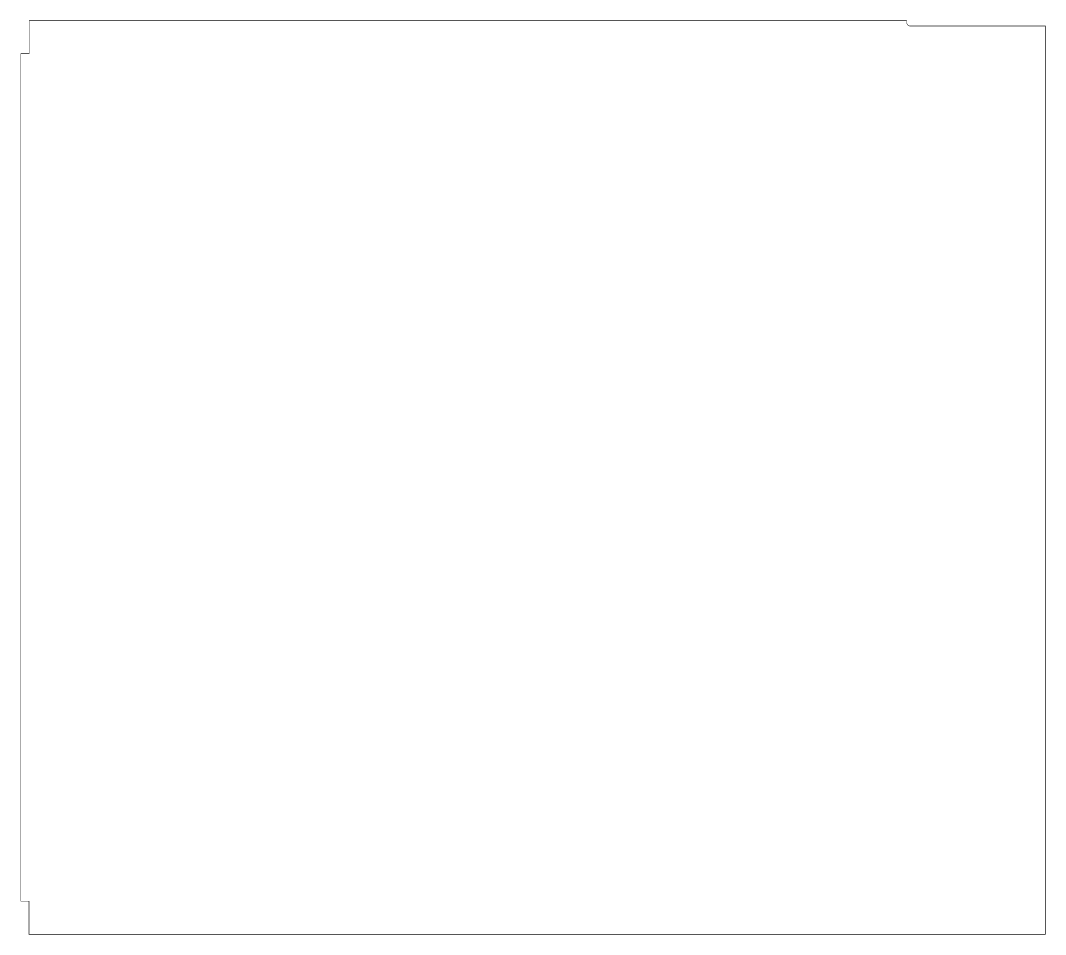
# Model space of a CAD drawing. Extents: x 0 to 470, y 0 to 419.
import ezdxf

# ---------------------------------------------------------------- set-up
doc = ezdxf.new("R2010")
doc.units = 0
doc.layers.add('087780-1ROU1_GBR', color=11, linetype='CONTINUOUS')

msp = doc.modelspace()

# ---------------------------------------------------------------- linework, layer by layer
at = {"layer": '087780-1ROU1_GBR', "const_width": 0.2}
for points in [[(407.771524, 416.6616), (469.9, 416.6616), (469.9, 0), (3.81, 0), (3.81, 15.24), (0, 15.24), (0, 403.9616), (3.8354, 403.9616), (3.8354, 419.1), (406.4, 419.1)], [(406.4, 419.1), (406.400482, 418.028298)]]:
    msp.add_lwpolyline(points, dxfattribs=at)
msp.add_lwpolyline([(406.400482, 418.028298, 0.3594068), (407.771522, 416.661596)], format="xyb", dxfattribs=at)

doc.saveas('drawing.dxf')
